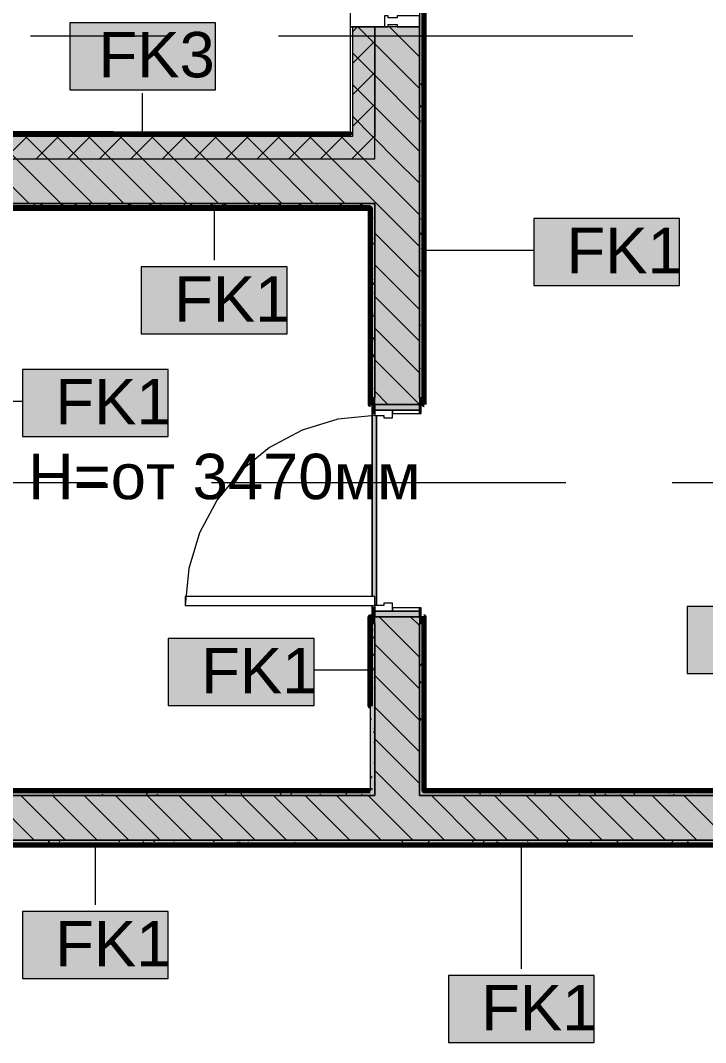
# Model space of a CAD drawing. Header units: millimetres. Extents: x -3817 to 677485, y -22715 to 103890.
# Drawn here: x 116466 to 119536, y 14405 to 18980 of the extents above; entities that cross this region are included whole.
import ezdxf

# ---------------------------------------------------------------- set-up
doc = ezdxf.new("R2010")
doc.units = ezdxf.units.MM
doc.layers.add('PDF _Геометрия', color=7, linetype='Continuous', true_color=0x1d1d1d)
doc.layers.add('PDF _Сплошная заливка', color=7, linetype='Continuous', true_color=0xffffff)
doc.layers.add('PDF _Текст', color=7, linetype='Continuous')
doc.styles.add('PDF GOST-Common', font='arial.ttf')

msp = doc.modelspace()

# ---------------------------------------------------------------- hatches: boundary and pattern name
at = {"layer": 'PDF _Сплошная заливка', "transparency": 33554559}
h = msp.add_hatch(color=256, dxfattribs=at)
h.paths.add_polyline_path([(118273.6, 15531.3), (118273.6, 16311.3), (118261.6, 16311.3), (118261.6, 16281.4), (118253.6, 16281.4), (118253.6, 15531.3)], flags=0)
h.paths.add_polyline_path([(118261.6, 17261.3), (118273.6, 17261.3), (118273.6, 19586.3), (118253.6, 19586.3), (118253.6, 17291.3), (118261.6, 17291.3)], flags=0)
h.paths.add_polyline_path([(118253.6, 20566.3), (118273.6, 20566.3), (118273.6, 20791.3), (118253.6, 20791.3)], flags=0)
h = msp.add_hatch(color=256, dxfattribs=at)
h.paths.add_polyline_path([(118039.5, 18461.4), (118053.6, 18461.4), (118053.6, 18951.3), (117953.6, 18951.3), (117953.6, 18461.4)], flags=0)
h.paths.add_polyline_path([(117953.6, 19931.3), (118053.6, 19931.3), (118053.6, 20411.3), (117953.6, 20411.3), (117953.6, 20401.3)], flags=0)
for points in [[(116708.9, 18361.3), (118053.6, 18361.3), (118053.6, 18461.4), (115844, 18461.4), (115844, 18361.3), (116043.6, 18361.3)], [(116708.9, 18161.3), (118253.6, 18161.3), (118253.6, 18361.3), (115824, 18361.3), (115824, 18204.3), (116387.3, 18204.3), (116387.3, 18161.3)], [(118053.6, 18141.3), (118053.6, 18161.3), (116387.3, 18161.3), (116387.3, 18141.3), (118039.5, 18141.3)], [(121173.6, 15311.3), (121173.6, 15511.3), (116343.6, 15511.3), (116343.6, 15311.3), (120703.6, 15311.3)], [(118053.6, 15511.3), (118053.6, 15531.3), (116387.3, 15531.3), (116387.3, 15511.3), (116708.9, 15511.3)], [(121173.6, 15511.3), (121173.6, 15531.3), (118253.6, 15531.3), (118253.6, 15511.3), (120700.8, 15511.3)]]:
    msp.add_hatch(color=256, dxfattribs=at).paths.add_polyline_path(points)
h = msp.add_hatch(color=256, dxfattribs=at)
h.paths.add_polyline_path([(118053.6, 15531.3), (118052.8, 16281.4), (118045.6, 16281.4), (118045.6, 16311.3), (118033.6, 16311.3), (118033.6, 15531.3)], flags=0)
h.paths.add_polyline_path([(118033.6, 17261.3), (118045.6, 17261.3), (118045.6, 17291.3), (118053.6, 17291.3), (118053.6, 18141.3), (118033.6, 18141.3)], flags=0)
h = msp.add_hatch(color=256, dxfattribs=at)
h.paths.add_polyline_path([(118053.6, 15511.3), (118253.6, 15511.3), (118253.6, 16311.3), (118053.6, 16311.3), (118053.6, 16281.4)], flags=0)
h.paths.add_polyline_path([(118053.6, 17261.3), (118253.6, 17261.3), (118253.6, 18161.3), (118053.6, 18161.3), (118053.6, 17291.3)], flags=0)
at = {"layer": 'PDF _Сплошная заливка', "true_color": 0x494949, "transparency": 33554559}
h = msp.add_hatch(color=251, dxfattribs=at)
h.paths.add_polyline_path([(118053.6, 16361.3), (118061.5, 16361.3), (118061.5, 17211.3), (118053.6, 17211.3), (118053.6, 17221.3), (118045.6, 17221.3), (118045.6, 17261.3), (118041.5, 17261.3), (118041.5, 16401.3), (118053.6, 16401.3)], flags=0)
h.paths.add_polyline_path([(118041.5, 16311.3), (118045.6, 16311.3), (118045.6, 16351.3), (118053.6, 16351.3), (118053.6, 16361.3), (118041.5, 16361.3), (118041.5, 16328.8)], flags=0)
at = {"layer": 'PDF _Сплошная заливка', "transparency": 33554559}
h = msp.add_hatch(color=256, dxfattribs=at)
h.paths.add_polyline_path([(120602.6, 15291.3), (120623.6, 15291.3), (120623.6, 15311.3), (115843.6, 15311.3), (115843.6, 15291.3), (119370.2, 15291.3)], flags=0)
h.paths.add_polyline_path([(110675.8, 15291.3), (110687.4, 15311.3), (110092.6, 15311.3), (110093.6, 15291.3), (110508.9, 15291.3)], flags=0)
h.paths.add_polyline_path([(111293.6, 15291.3), (111293.6, 15311.3), (110733.6, 15311.3), (110722, 15291.3), (110743.6, 15291.3)], flags=0)

# ---------------------------------------------------------------- linework, layer by layer
at = {"layer": 'PDF _Геометрия', "color": 9, "lineweight": 9, "true_color": 0xc0c0c0}
for points in [[(119653.6, 21169.3), (118453.6, 21169.3), (115744, 21169.3), (115744, 21011.3), (115844, 21011.3), (115734, 21011.3), (115734, 20401.3), (115744, 20401.3), (115844, 20401.3), (117943.6, 20401.3), (117943.6, 19931.3), (118053.6, 19931.3), (117943.6, 19931.3), (117943.6, 18951.3), (118053.6, 18951.3), (117943.6, 18951.3), (117943.6, 18471.3), (115844, 18471.3), (115844, 18361.3), (118053.6, 18361.3), (118053.6, 18461.4)], [(121173.6, 15511.3), (118253.6, 15511.3), (118253.6, 16281.4), (118253.6, 15531.3), (118253.6, 15511.3), (121173.6, 15511.3), (121173.6, 15531.3), (121173.6, 15811.3), (121453.6, 15811.3), (121453.6, 15831.3), (121453.6, 20361.3), (121433.6, 20361.3), (120924.2, 20361.3), (120924.2, 20811.3), (120904.2, 20811.3), (119653.6, 20811.3), (119653.6, 20791.3), (119653.6, 20811.3)], [(118261.6, 17261.3), (118273.6, 17261.3), (118273.6, 19586.3), (118253.6, 19586.3), (118253.6, 19881.3), (118253.6, 19586.3), (118253.6, 17291.3), (118253.6, 18161.3), (118253.6, 18361.3), (118253.6, 18951.3), (118053.6, 18951.3), (118096.6, 18951.3)], [(118153.6, 18951.3), (118113.6, 18951.3)], [(116043.6, 18161.3), (116387.3, 18161.3), (118053.6, 18161.3), (118053.6, 18141.3), (118053.6, 17291.3), (118053.6, 18161.3), (116387.3, 18161.3), (115844, 18161.3), (115844, 15891.3), (116343.6, 15891.3), (116343.6, 15811.3), (115844, 15811.3), (115824, 15811.3), (115824, 18161.3), (115824, 18204.3), (115824, 18361.3), (118053.6, 18361.3), (118053.6, 18471.3)], [(118032.6, 18141.3), (116387.3, 18141.3), (115844, 18141.3), (115844, 18161.3)], [(118033.6, 17261.3), (118045.6, 17261.3)], [(118053.6, 17261.3), (118253.6, 17261.3)], [(118045.6, 16311.3), (118033.6, 16311.3), (118033.6, 15532.4)], [(118253.6, 16311.3), (118053.6, 16311.3)], [(118273.6, 16311.3), (118261.6, 16311.3)], [(118033.6, 15531.3), (116387.3, 15531.3), (116363.6, 15531.3), (116363.6, 15511.3), (116387.3, 15511.3), (118053.6, 15511.3), (118053.6, 15531.3), (118053.6, 16281.4), (118053.6, 15511.3), (116387.3, 15511.3), (116343.6, 15511.3), (116343.6, 15311.3), (115843.6, 15311.3), (115843.6, 15291.3), (116343.6, 15291.3)]]:
    msp.add_lwpolyline(points, dxfattribs=at)
at = {"layer": 'PDF _Геометрия', "color": 231, "lineweight": 70, "true_color": 0xff80c0}
for points in [[(119653.6, 20791.3), (119653.6, 20790.3), (120903.2, 20790.3), (120903.2, 20340.3), (120904.2, 20340.3), (121432.6, 20340.3), (121432.6, 15832.3), (121152.6, 15832.3), (121152.6, 15831.3), (121152.6, 15532.4), (118274.6, 15532.4), (118274.6, 16311.3), (118273.6, 16311.3)], [(118032.6, 18141.3), (116387.3, 18141.3)], [(116387.3, 18140.3), (118032.6, 18140.3), (118032.6, 17261.3), (118033.6, 17261.3)], [(118033.6, 15532.4), (116387.3, 15532.4)], [(118033.6, 15531.3), (116387.3, 15531.3)], [(116343.6, 15290.3), (120603.6, 15290.3)]]:
    msp.add_lwpolyline(points, dxfattribs=at)
for points in [[(118274.6, 17261.3), (118274.6, 19586.3), (118273.6, 19586.3), (118273.6, 17261.3)], [(116883.1, 18473.3), (115844, 18473.3), (115844, 18472.3), (116883.1, 18472.3)], [(118033.6, 15911.3), (118033.6, 16311.3), (118032.6, 16311.3), (118032.6, 15911.3)]]:
    msp.add_lwpolyline(points, close=True, dxfattribs=at)
at = {"layer": 'PDF _Геометрия', "color": 7, "lineweight": 20}
msp.add_lwpolyline([(118113.6, 18951.3), (118113.6, 18961.3), (118153.6, 18961.3), (118153.6, 18951.3), (118253.6, 18951.3), (118253.6, 19001.3), (118153.6, 19001.3), (118153.6, 18991.3), (118113.6, 18991.3), (118113.6, 19001.3), (118096.6, 19001.3), (118096.6, 18951.3)], close=True, dxfattribs=at)
at = {"layer": 'PDF _Геометрия', "color": 7, "lineweight": 9}
for points in [[(117953.6, 18951.3), (117953.6, 18471.3), (117953.6, 18461.4), (115844, 18461.4)], [(118053.6, 18471.3), (118053.6, 18951.3), (118053.6, 18471.3), (118053.6, 18461.4)], [(117013.6, 18471.8), (117013.6, 18655.1)], [(117333.9, 18140.9), (117333.9, 17907.1)], [(118033.6, 18141.3), (118033.6, 17261.3)], [(118274.1, 17951.9), (118765.5, 17951.9)], [(116364.6, 17275.5), (116475.5, 17275.5)], [(118273.6, 15531.3), (118273.6, 15544.4), (118273.6, 16311.3)], [(118033.1, 16071.1), (117781.8, 16071.1)], [(120623.6, 15311.3), (116343.6, 15311.3), (115843.6, 15311.3), (115843.6, 15511.3), (115843.6, 15811.3), (116343.6, 15811.3), (116343.6, 15511.3), (116343.6, 15311.3), (120623.6, 15311.3), (120703.6, 15311.3)], [(121152.6, 15531.3), (118274.6, 15531.3)], [(116343.6, 15291.3), (120602.6, 15291.3)], [(116801.4, 15290.9), (116801.4, 15021.2)], [(118709.9, 15290.9), (118709.9, 14735)]]:
    msp.add_lwpolyline(points, dxfattribs=at)
for points in [[(117340.1, 18969), (116687, 18969), (116687, 18669), (117340.1, 18669)], [(119418.6, 18093.8), (118765.5, 18093.8), (118765.5, 17793.8), (119418.6, 17793.8)], [(117660.4, 17877), (117007.3, 17877), (117007.3, 17577), (117660.4, 17577)], [(117128.6, 17417.4), (116475.5, 17417.4), (116475.5, 17117.4), (117128.6, 17117.4)], [(118041.5, 17261.3), (118041.5, 16401.3)], [(118061.5, 17211.3), (118061.5, 16361.3)], [(118041.5, 16361.3), (118041.5, 16311.3)], [(120106.7, 16357.3), (119453.6, 16357.3), (119453.6, 16057.3), (120106.7, 16057.3)], [(117781.8, 16213), (117128.6, 16213), (117128.6, 15913), (117781.8, 15913)], [(117127.9, 14991.1), (116474.8, 14991.1), (116474.8, 14691.1), (117127.9, 14691.1)], [(119036.5, 14704.9), (118383.3, 14704.9), (118383.3, 14404.9), (119036.5, 14404.9)]]:
    msp.add_lwpolyline(points, close=True, dxfattribs=at)
at = {"layer": 'PDF _Геометрия', "lineweight": 9}
for points in [[(117953.6, 18929.3), (117975.6, 18951.3)], [(118253.6, 18675.9), (118053.6, 18875.9), (117978.1, 18951.3)], [(118253.6, 18817.3), (118119.6, 18951.3)], [(117953.6, 18787.9), (118053.6, 18887.9)], [(118253.6, 18534.5), (118053.6, 18734.5), (117953.6, 18834.5)], [(117953.6, 18646.5), (118053.6, 18746.5)], [(118253.6, 18393.1), (118053.6, 18593.1), (117953.6, 18693.1)], [(117953.6, 18505.1), (118053.6, 18605.1)], [(118253.6, 18251.6), (118143.9, 18361.3), (118053.6, 18451.6), (118043.9, 18461.4), (117953.6, 18551.6)], [(116505.4, 18161.3), (116305.4, 18361.3), (116205.4, 18461.4)], [(116646.8, 18161.3), (116446.8, 18361.3), (116346.8, 18461.4)], [(116395.6, 18361.3), (116495.6, 18461.4)], [(116788.2, 18161.3), (116588.2, 18361.3), (116488.2, 18461.4)], [(116537.1, 18361.3), (116637.1, 18461.4)], [(116929.7, 18161.3), (116729.7, 18361.3), (116629.7, 18461.4)], [(116678.5, 18361.3), (116778.5, 18461.4)], [(117071.1, 18161.3), (116871.1, 18361.3), (116771.1, 18461.4)], [(116819.9, 18361.3), (116919.9, 18461.4)], [(117212.5, 18161.3), (117012.5, 18361.3), (116912.5, 18461.4)], [(116961.3, 18361.3), (117061.3, 18461.4)], [(117353.9, 18161.3), (117153.9, 18361.3), (117053.9, 18461.4)], [(117102.7, 18361.3), (117202.7, 18461.4)], [(117495.3, 18161.3), (117295.3, 18361.3), (117195.3, 18461.4)], [(117244.2, 18361.3), (117344.2, 18461.4)], [(117636.8, 18161.3), (117436.8, 18361.3), (117336.8, 18461.4)], [(117385.6, 18361.3), (117485.6, 18461.4)], [(117778.2, 18161.3), (117578.2, 18361.3), (117478.2, 18461.4)], [(117527, 18361.3), (117627, 18461.4)], [(117919.6, 18161.3), (117719.6, 18361.3), (117619.6, 18461.4)], [(117668.4, 18361.3), (117768.4, 18461.4)], [(118253.6, 17968.8), (118061, 18161.3), (117861, 18361.3), (117761, 18461.4)], [(117809.8, 18361.3), (117909.8, 18461.4)], [(118253.6, 18110.2), (118202.4, 18161.3), (118002.4, 18361.3), (117902.4, 18461.4)], [(117951.3, 18361.3), (118051.3, 18461.4), (118053.6, 18463.7)], [(118253.6, 17827.4), (118053.6, 18027.4)], [(118253.6, 17686), (118053.6, 17886)], [(118253.6, 17544.5), (118053.6, 17744.5)], [(118253.6, 17403.1), (118053.6, 17603.1)], [(118253.6, 17261.7), (118053.6, 17461.7)], [(118112.5, 17261.3), (118053.6, 17320.3)], [(118253.6, 16130.3), (118072.5, 16311.3)], [(118253.6, 16271.7), (118214, 16311.3)], [(118253.6, 15988.9), (118053.6, 16188.9)], [(118253.6, 15847.5), (118053.6, 16047.5)], [(118253.6, 15706.1), (118053.6, 15906.1)], [(118253.6, 15564.6), (118053.6, 15764.6)], [(118365.4, 15311.3), (118165.4, 15511.3), (118053.6, 15623.2)], [(116668.4, 15311.3), (116468.4, 15511.3)], [(116809.8, 15311.3), (116609.8, 15511.3)], [(116951.2, 15311.3), (116751.2, 15511.3)], [(117092.6, 15311.3), (116892.6, 15511.3)], [(117234.1, 15311.3), (117034.1, 15511.3)], [(117375.5, 15311.3), (117175.5, 15511.3)], [(117516.9, 15311.3), (117316.9, 15511.3)], [(117658.3, 15311.3), (117458.3, 15511.3)], [(117799.8, 15311.3), (117599.8, 15511.3)], [(117941.2, 15311.3), (117741.2, 15511.3)], [(118082.6, 15311.3), (117882.6, 15511.3)], [(118224, 15311.3), (118024, 15511.3)], [(118506.9, 15311.3), (118306.9, 15511.3)], [(118648.3, 15311.3), (118448.3, 15511.3)], [(118789.7, 15311.3), (118589.7, 15511.3)], [(118931.1, 15311.3), (118731.1, 15511.3)], [(119072.5, 15311.3), (118872.5, 15511.3)], [(119214, 15311.3), (119014, 15511.3)], [(119355.4, 15311.3), (119155.4, 15511.3)], [(119496.8, 15311.3), (119296.8, 15511.3)], [(119638.2, 15311.3), (119438.2, 15511.3)], [(116527, 15311.3), (116343.6, 15494.7)]]:
    msp.add_lwpolyline(points, dxfattribs=at)
at = {"layer": 'PDF _Геометрия', "color": 253, "lineweight": 9, "true_color": 0xaaaaaa}
for points in [[(116511.4, 18911.3), (117146.4, 18911.3)], [(117622.7, 18911.3), (119210.2, 18911.3)], [(118053.6, 17211.3), (117887.7, 17195), (117728.3, 17146.6), (117581.3, 17068.1), (117452.5, 16962.4), (117346.8, 16833.6), (117268.3, 16686.6), (117219.9, 16527.2), (117203.6, 16361.3)], [(116211.4, 16911.4), (116846.4, 16911.4)], [(117322.7, 16911.4), (118910.2, 16911.4)], [(119386.4, 16911.4), (120021.4, 16911.4)], [(116578.4, 15311.3), (117213.4, 15311.3)], [(117689.7, 15311.3), (119962.6, 15311.3), (122462.6, 15311.3)]]:
    msp.add_lwpolyline(points, dxfattribs=at)
at = {"layer": 'PDF _Геометрия', "color": 253, "lineweight": 9, "true_color": 0x9b9b9b}
for points in [[(118267.1, 18913.6), (118262, 18904.9)], [(118262.1, 18919.2), (118272.2, 18919.2)], [(118273.6, 18917.6), (118273.5, 18917.7)], [(118273.6, 18863.9), (118273.2, 18863.3)], [(118256.2, 18825.7), (118253.6, 18830.3)], [(118262.1, 18797.3), (118272.2, 18797.3)], [(118254.8, 18709.5), (118253.6, 18707.4)], [(118264.4, 18689.6), (118259.4, 18698.4)], [(118262.1, 18675.3), (118272.2, 18675.3)], [(118261.9, 18599.9), (118256.9, 18591.1)], [(118262.1, 18583.9), (118272.2, 18583.9)], [(118257.8, 18531.8), (118253.6, 18524.5)], [(118269, 18490.2), (118263.9, 18481.5)], [(118262.1, 18462), (118272.2, 18462)], [(118262.1, 18340.1), (118272.2, 18340.1)], [(118273.6, 18308), (118268.6, 18316.6)], [(118256.7, 18286.1), (118253.6, 18280.6)], [(118262.1, 18248.6), (118272.2, 18248.6)], [(118267.9, 18244.5), (118262.8, 18235.7)], [(118273.6, 18247), (118272.7, 18248.5)], [(116504.4, 18141.3), (116503.9, 18142.3)], [(116528.4, 18157.7), (116523.4, 18149)], [(116555.3, 18157.2), (116565.3, 18157.2)], [(116646.7, 18157.2), (116656.8, 18157.2)], [(116707.7, 18157.2), (116717.7, 18157.2)], [(116739.4, 18161.1), (116739.3, 18161.3)], [(116781, 18150), (116776, 18158.7)], [(116860.1, 18157.2), (116870.1, 18157.2)], [(116910.2, 18148.4), (116906.1, 18141.3)], [(116951.8, 18159.6), (116946.8, 18150.9)], [(116951.5, 18157.2), (116961.6, 18157.2)], [(117042.9, 18157.2), (117053, 18157.2)], [(117058.5, 18161.3), (117056.5, 18157.9)], [(117094.8, 18155.1), (117091.2, 18161.3)], [(117155.9, 18147.3), (117152.5, 18141.3)], [(117162.8, 18159.2), (117161.6, 18161.3)], [(117204.5, 18148.1), (117199.4, 18156.8)], [(117224, 18143.2), (117222.9, 18141.3)], [(117225.8, 18157.2), (117235.9, 18157.2)], [(117243.5, 18141.3), (117241.1, 18145.6)], [(117304.8, 18161.3), (117302.2, 18156.8)], [(117317.3, 18157.2), (117327.3, 18157.2)], [(117340.5, 18156.2), (117337.6, 18161.3)], [(117375.2, 18161.3), (117370.3, 18152.8)], [(117378.2, 18157.2), (117388.3, 18157.2)], [(117469.7, 18142.1), (117469.3, 18141.3)], [(117518.2, 18153.3), (117513.5, 18161.3)], [(117530.6, 18157.2), (117540.7, 18157.2)], [(117559.9, 18142.1), (117554.8, 18150.8)], [(117622.1, 18157.2), (117632.1, 18157.2)], [(117627.9, 18146.2), (117622.9, 18154.9)], [(117665.9, 18141.3), (117664.5, 18143.7)], [(117713.5, 18157.2), (117723.6, 18157.2)], [(117757.1, 18152.2), (117752.1, 18143.5)], [(117797.6, 18161.3), (117793.7, 18154.7)], [(117805.6, 18143.2), (117800.6, 18151.9)], [(117896.4, 18157.2), (117906.4, 18157.2)], [(117982.6, 18141.3), (117978.3, 18148.9)], [(117987.8, 18157.2), (117997.9, 18157.2)], [(118002.8, 18151.1), (117997.8, 18142.4)], [(118048.8, 18157.2), (118053.6, 18157.2)], [(118262.1, 18126.7), (118272.2, 18126.7)], [(118270.7, 18130.1), (118265.6, 18138.9)], [(118048.8, 18096.2), (118053.6, 18096.2)], [(118259.5, 18088.5), (118254.5, 18097.2)], [(118263.6, 18020.5), (118258.6, 18029.2)], [(118036.3, 18026.2), (118033.6, 18021.5)], [(118047.4, 17984.6), (118042.4, 17975.9)], [(118048.8, 18004.8), (118053.6, 18004.8)], [(118262.1, 18004.8), (118272.2, 18004.8)], [(118267.7, 17952.4), (118262.6, 17961.1)], [(118256.5, 17910.8), (118253.6, 17915.9)], [(118262.1, 17913.3), (118272.2, 17913.3)], [(118053.6, 17873.3), (118049.5, 17866.2)], [(118258.6, 17862.6), (118253.6, 17853.9)], [(118050.4, 17806.9), (118045.4, 17798.2)], [(118048.8, 17821.9), (118053.6, 17821.9)], [(118053.6, 17835.6), (118051.5, 17839.2)], [(118048.8, 17760.9), (118053.6, 17760.9)], [(118262.1, 17791.4), (118272.2, 17791.4)], [(118053.5, 17652.8), (118048.5, 17661.5)], [(118048.8, 17669.5), (118053.6, 17669.5)], [(118262.1, 17669.5), (118272.2, 17669.5)], [(118042.4, 17611.2), (118037.3, 17619.9)], [(118257.5, 17616.9), (118253.6, 17610.1)], [(118272.9, 17638.7), (118267.8, 17647.4)], [(118262.1, 17578.1), (118272.2, 17578.1)], [(118268.7, 17575.3), (118263.6, 17566.6)], [(118046.4, 17543.1), (118041.4, 17551.9)], [(118049.3, 17561.1), (118044.3, 17552.4)], [(118050.5, 17475.1), (118045.5, 17483.8)], [(118048.8, 17486.6), (118053.6, 17486.6)], [(118039.4, 17433.5), (118034.3, 17442.2)], [(118262.1, 17456.1), (118272.2, 17456.1)], [(118273.6, 17461.8), (118270.7, 17456.9)], [(118048.8, 17425.7), (118053.6, 17425.7)], [(118258.7, 17419.3), (118253.7, 17428)], [(118271.7, 17397.6), (118266.6, 17388.9)], [(118037.1, 17357), (118033.6, 17350.9)], [(118048.8, 17334.2), (118053.6, 17334.2)], [(118262.1, 17334.2), (118272.2, 17334.2)], [(118266.9, 17283.3), (118261.8, 17292)], [(118039.8, 16264.4), (118034.8, 16255.7)], [(118053.6, 16250.6), (118051, 16255.1)], [(118044.8, 16204.8), (118039.8, 16213.5)], [(118050.9, 16222.8), (118045.9, 16214.1)], [(118255, 16210.5), (118253.6, 16208)], [(118262.1, 16236.9), (118272.2, 16236.9)], [(118273.6, 16235.3), (118270.3, 16241)], [(118048.9, 16136.8), (118043.9, 16145.5)], [(118048.8, 16145.5), (118053.6, 16145.5)], [(118053.6, 16105.4), (118053, 16104.4)], [(118262.1, 16115), (118272.2, 16115)], [(118053, 16068.7), (118048, 16077.4)], [(118048.8, 16084.5), (118053.6, 16084.5)], [(118262.1, 16100.9), (118257.1, 16092.2)], [(118041.9, 16027.1), (118036.8, 16035.8)], [(118053.6, 16044.5), (118048.9, 16036.4)], [(118261.2, 16013), (118256.2, 16021.7)], [(118048.8, 15993.1), (118053.6, 15993.1)], [(118262.1, 15993.1), (118272.2, 15993.1)], [(118034.8, 15917.4), (118033.6, 15919.5)], [(118262.1, 15901.7), (118272.2, 15901.7)], [(118269.4, 15876.9), (118264.3, 15885.6)], [(118038.9, 15849.4), (118033.8, 15858.1)], [(118261, 15855.1), (118256, 15846.4)], [(118052.8, 15799.3), (118047.8, 15790.6)], [(118048.8, 15810.2), (118053.6, 15810.2)], [(118272.2, 15813.5), (118267.1, 15804.8)], [(118048.8, 15749.3), (118053.6, 15749.3)], [(118053.6, 15763), (118053.2, 15763.7)], [(118262.1, 15779.8), (118272.2, 15779.8)], [(118048.8, 15657.8), (118053.6, 15657.8)], [(118255.2, 15657.5), (118253.6, 15660.4)], [(118262.1, 15657.8), (118272.2, 15657.8)], [(118273.6, 15633), (118270.1, 15627.1)], [(118040.6, 15595.3), (118035.6, 15586.5)], [(118262.1, 15566.4), (118272.2, 15566.4)], [(116569.6, 15529.1), (116568.3, 15531.3)], [(116611.3, 15517.9), (116606.2, 15526.6)], [(116834.2, 15517.4), (116830.7, 15511.3)], [(116875.9, 15528.6), (116870.8, 15519.9)], [(116912.6, 15531.3), (116912.5, 15531.1)], [(116925, 15523.1), (116920.3, 15531.3)], [(116983, 15531.3), (116980.5, 15527)], [(116993.1, 15527.2), (116990.7, 15531.3)], [(117034.7, 15516), (117029.7, 15524.7)], [(117072.6, 15511.3), (117071.3, 15513.6)], [(117080, 15516.4), (117077.1, 15511.3)], [(117148, 15512.3), (117147.5, 15511.3)], [(117170.8, 15524.2), (117166.6, 15531.3)], [(117229.4, 15531.3), (117226.2, 15525.9)], [(117299.3, 15530.5), (117294.3, 15521.8)], [(117348.5, 15521.2), (117343.4, 15529.9)], [(117389.3, 15511.3), (117385.1, 15518.7)], [(117458.1, 15514.1), (117453.1, 15522.8)], [(117494.9, 15511.3), (117494.7, 15511.7)], [(117635.7, 15511.3), (117630.8, 15519.8)], [(117681.1, 15521.2), (117676.1, 15512.5)], [(117722.1, 15531.3), (117717.7, 15523.7)], [(117730.3, 15530.4), (117729.8, 15531.3)], [(117811.7, 15511.3), (117808.5, 15516.8)], [(117827.7, 15531.3), (117827.4, 15530.8)], [(117926.8, 15520.1), (117921.8, 15511.4)], [(117994.9, 15516.1), (117992.1, 15511.3)], [(118044, 15535.6), (118039, 15544.3)], [(118509.1, 15522.6), (118504.1, 15531.3)], [(118528, 15525), (118522.9, 15516.3)], [(118566.8, 15531.3), (118564.6, 15527.5)], [(118577.1, 15526.7), (118574.4, 15531.3)], [(118618.8, 15515.5), (118613.8, 15524.2)], [(118656.4, 15511.3), (118655.4, 15513.1)], [(118732.1, 15512.8), (118731.2, 15511.3)], [(118754.9, 15523.7), (118750.4, 15531.3)], [(118773.7, 15523.9), (118768.7, 15515.2)], [(118841.7, 15519.9), (118836.8, 15511.3)], [(118932.6, 15520.7), (118927.5, 15529.4)], [(118973.1, 15511.3), (118969.2, 15518.2)], [(118989.2, 15531.3), (118988, 15529.4)], [(119042.2, 15513.6), (119037.2, 15522.3)], [(119087.5, 15518.8), (119083.2, 15511.3)], [(119155.5, 15514.7), (119153.6, 15511.3)], [(119219.5, 15511.3), (119214.9, 15519.3)], [(119314.4, 15529.9), (119313.5, 15531.3)], [(119374.8, 15528.8), (119369.8, 15520.1)], [(119395.5, 15511.3), (119392.6, 15516.3)], [(119411.5, 15531.3), (119411.5, 15531.3)], [(116555.5, 15309.7), (116554.5, 15311.3)], [(116597.1, 15298.6), (116592.1, 15307.3)], [(116602.6, 15299.2), (116598.1, 15291.3)], [(116644.3, 15310.4), (116639.2, 15301.6)], [(116750.4, 15311.3), (116748.9, 15308.7)], [(116848.4, 15298.1), (116844.5, 15291.3)], [(116910.9, 15303.7), (116906.5, 15311.3)], [(116916.4, 15294), (116914.9, 15291.3)], [(116978.9, 15307.8), (116976.9, 15311.3)], [(116996.8, 15311.3), (116994.6, 15307.6)], [(117020.6, 15296.7), (117015.5, 15305.4)], [(117058.8, 15291.3), (117057.2, 15294.2)], [(117067.2, 15311.3), (117062.7, 15303.5)], [(117156.6, 15304.8), (117152.9, 15311.3)], [(117162.1, 15292.9), (117161.2, 15291.3)], [(117334.3, 15301.9), (117329.3, 15310.6)], [(117375.6, 15291.3), (117370.9, 15299.4)], [(117444, 15294.8), (117439, 15303.5)], [(117449.5, 15303), (117444.5, 15294.3)], [(117481.2, 15291.3), (117480.6, 15292.3)], [(117489.5, 15311.3), (117486.1, 15305.4)], [(117621.7, 15291.8), (117616.7, 15300.5)], [(117695.2, 15301.9), (117690.2, 15293.2)], [(117716.1, 15311.1), (117716, 15311.3)], [(117763.3, 15297.8), (117759.5, 15291.3)], [(117797.9, 15291.3), (117794.4, 15297.5)], [(117911.9, 15311.3), (117909.6, 15307.3)], [(118009, 15296.7), (118005.9, 15291.3)], [(118077, 15292.6), (118076.3, 15291.3)], [(118139.6, 15309.2), (118138.3, 15311.3)], [(118181.2, 15298.1), (118176.2, 15306.8)], [(118296.4, 15306.8), (118291.4, 15298.1)], [(118334.2, 15311.3), (118333, 15309.2)], [(118495, 15303.2), (118490.3, 15311.3)], [(118500.5, 15294.5), (118498.6, 15291.3)], [(118542.1, 15305.7), (118537.1, 15297)], [(118563, 15307.3), (118560.7, 15311.3)], [(118604.6, 15296.2), (118599.6, 15304.9)], [(118610.2, 15301.6), (118605.1, 15292.9)], [(118642.6, 15291.3), (118641.2, 15293.7)], [(118740.7, 15304.3), (118736.7, 15311.3)], [(118756.6, 15311.3), (118756.4, 15311.1)], [(118855.9, 15300.5), (118850.9, 15291.8)], [(118918.4, 15301.3), (118913.4, 15310.1)], [(118923.9, 15296.4), (118921, 15291.3)], [(118959.4, 15291.3), (118955, 15298.9)], [(119028.1, 15294.3), (119023, 15303)], [(119065, 15291.3), (119064.7, 15291.8)], [(119143.3, 15310.6), (119138.2, 15301.9)], [(119205.7, 15291.3), (119200.7, 15300)], [(119300.2, 15310.6), (119299.8, 15311.3)], [(119347.4, 15298.3), (119343.3, 15291.3)], [(119381.7, 15291.3), (119378.5, 15297)], [(119389, 15309.5), (119384, 15300.8)], [(119457, 15305.4), (119452, 15296.7)]]:
    msp.add_lwpolyline(points, dxfattribs=at)
at = {"layer": 'PDF _Геометрия', "color": 231, "lineweight": 53, "true_color": 0xff80c0}
msp.add_lwpolyline([(116883.1, 18473.3), (117943.1, 18473.3), (117943.1, 18472.3), (116883.1, 18472.3)], dxfattribs=at)
at = {"layer": 'PDF _Геометрия', "color": 52, "lineweight": 70, "true_color": 0xe1dc04}
msp.add_lwpolyline([(117943.1, 18471.3), (116883.1, 18471.3), (116883.1, 18472.3), (117943.1, 18472.3)], close=True, dxfattribs=at)
at = {"layer": 'PDF _Геометрия', "color": 231, "lineweight": 9, "true_color": 0xff80c0}
for points in [[(118033.6, 17261.3), (118033.6, 18141.3), (118032.6, 18141.3)], [(118273.6, 16311.3), (118273.6, 15544.4), (118273.6, 15531.3), (118274.6, 15531.3), (121152.6, 15531.3), (121153.6, 15531.3), (121153.6, 15831.3)], [(118033.6, 15531.3), (118033.6, 15532.4)], [(120603.6, 15290.3), (120603.6, 15291.3), (116343.6, 15291.3), (116343.6, 15290.3)]]:
    msp.add_lwpolyline(points, dxfattribs=at)
at = {"layer": 'PDF _Геометрия', "color": 253, "lineweight": 13, "true_color": 0xaaaaaa}
for points in [[(118053.6, 17221.3), (118053.6, 17291.3), (118045.6, 17291.3), (118045.6, 17221.3)], [(118253.6, 17236.3), (118253.6, 17261.3), (118053.6, 17261.3), (118053.6, 17236.3)], [(118261.6, 17221.3), (118261.6, 17291.3), (118253.6, 17291.3), (118253.6, 17221.3)], [(118053.6, 17211.3), (118093.6, 17211.3), (118093.6, 17201.4), (118133.6, 17201.4), (118133.6, 17236.3), (118053.6, 17236.3)], [(118054.6, 17221.3), (118054.6, 17236.3), (118053.6, 17236.3), (118053.6, 17221.3)], [(118253.6, 17221.3), (118253.6, 17236.3), (118133.6, 17236.3), (118133.6, 17221.3)], [(117203.6, 16361.3), (118053.6, 16361.3), (118053.6, 16401.3), (117203.6, 16401.3)], [(118053.6, 16351.3), (118045.6, 16351.3), (118045.6, 16281.4), (118053.6, 16281.4)], [(118053.6, 16361.3), (118053.6, 16336.3), (118133.6, 16336.3), (118133.6, 16371.3), (118093.6, 16371.3), (118093.6, 16361.3)], [(118054.6, 16351.3), (118053.6, 16351.3), (118053.6, 16336.3), (118054.6, 16336.3)], [(118253.6, 16336.3), (118053.6, 16336.3), (118053.6, 16311.3), (118253.6, 16311.3)], [(118253.6, 16351.3), (118133.6, 16351.3), (118133.6, 16336.3), (118253.6, 16336.3)], [(118261.6, 16351.3), (118253.6, 16351.3), (118253.6, 16281.4), (118261.6, 16281.4)]]:
    msp.add_lwpolyline(points, close=True, dxfattribs=at)
at = {"layer": 'PDF _Сплошная заливка', "lineweight": 9, "transparency": 33554559}
for points in [[(117340.1, 18969), (116687, 18969), (117340.1, 18669), (116687, 18669)], [(119418.6, 18093.8), (118765.5, 18093.8), (119418.6, 17793.8), (118765.5, 17793.8)], [(117660.4, 17877), (117007.3, 17877), (117660.4, 17577), (117007.3, 17577)], [(117128.6, 17417.4), (116475.5, 17417.4), (117128.6, 17117.4), (116475.5, 17117.4)], [(120106.7, 16357.3), (119453.6, 16357.3), (120106.7, 16057.3), (119453.6, 16057.3)], [(117781.8, 16213), (117128.6, 16213), (117781.8, 15913), (117128.6, 15913)], [(117127.9, 14991.1), (116474.8, 14991.1), (117127.9, 14691.1), (116474.8, 14691.1)], [(119036.5, 14704.9), (118383.3, 14704.9), (119036.5, 14404.9), (118383.3, 14404.9)]]:
    msp.add_solid(points, dxfattribs=at)
at = {"layer": 'PDF _Сплошная заливка', "lineweight": 35, "transparency": 33554559}
for points in [[(118253.6, 18361.3), (118253.6, 18951.3), (118053.6, 18361.3), (118053.6, 18951.3)], [(118253.6, 17236.3), (118253.6, 17261.3), (118053.6, 17236.3), (118053.6, 17261.3)], [(118253.6, 16311.3), (118253.6, 16336.3), (118053.6, 16311.3), (118053.6, 16336.3)]]:
    msp.add_solid(points, dxfattribs=at)
at = {"layer": 'PDF _Сплошная заливка', "color": 254, "lineweight": 35, "true_color": 0xffb9dc, "transparency": 33554559}
for points in [[(117943.1, 18472.3), (117943.1, 18473.3), (116883.1, 18472.3)], [(118032.6, 17261.3), (118033.6, 17261.3), (118032.6, 18140.3)], [(118032.6, 15911.3), (118033.6, 15911.3), (118032.6, 16311.3)], [(118273.6, 15544.4), (118274.6, 15544.4), (118273.6, 16311.3)]]:
    msp.add_solid(points, dxfattribs=at)

# ---------------------------------------------------------------- texts
at = {"layer": 'PDF _Текст', "char_height": 203.2, "attachment_point": 4, "style": 'PDF GOST-Common'}
for s, insert in [('FK3', (116816.1, 18825.6)), ('FK1', (118912.6, 17950.4)), ('FK1', (117154.4, 17733.6)), ('FK1', (116622.6, 17274)), ('FK1', (117275.7, 16069.6)), ('FK1', (116621.9, 14847.7)), ('FK1', (118530.4, 14561.5))]:
    msp.add_mtext(s, dxfattribs=dict(at, insert=insert))
at = {"layer": 'PDF _Текст', "color": 250, "true_color": 0x3c3c3c, "insert": (116499.8, 16937.4), "char_height": 203.2, "attachment_point": 4, "style": 'PDF GOST-Common'}
msp.add_mtext('Н=от 3470мм', dxfattribs=at)

doc.saveas('drawing.dxf')
